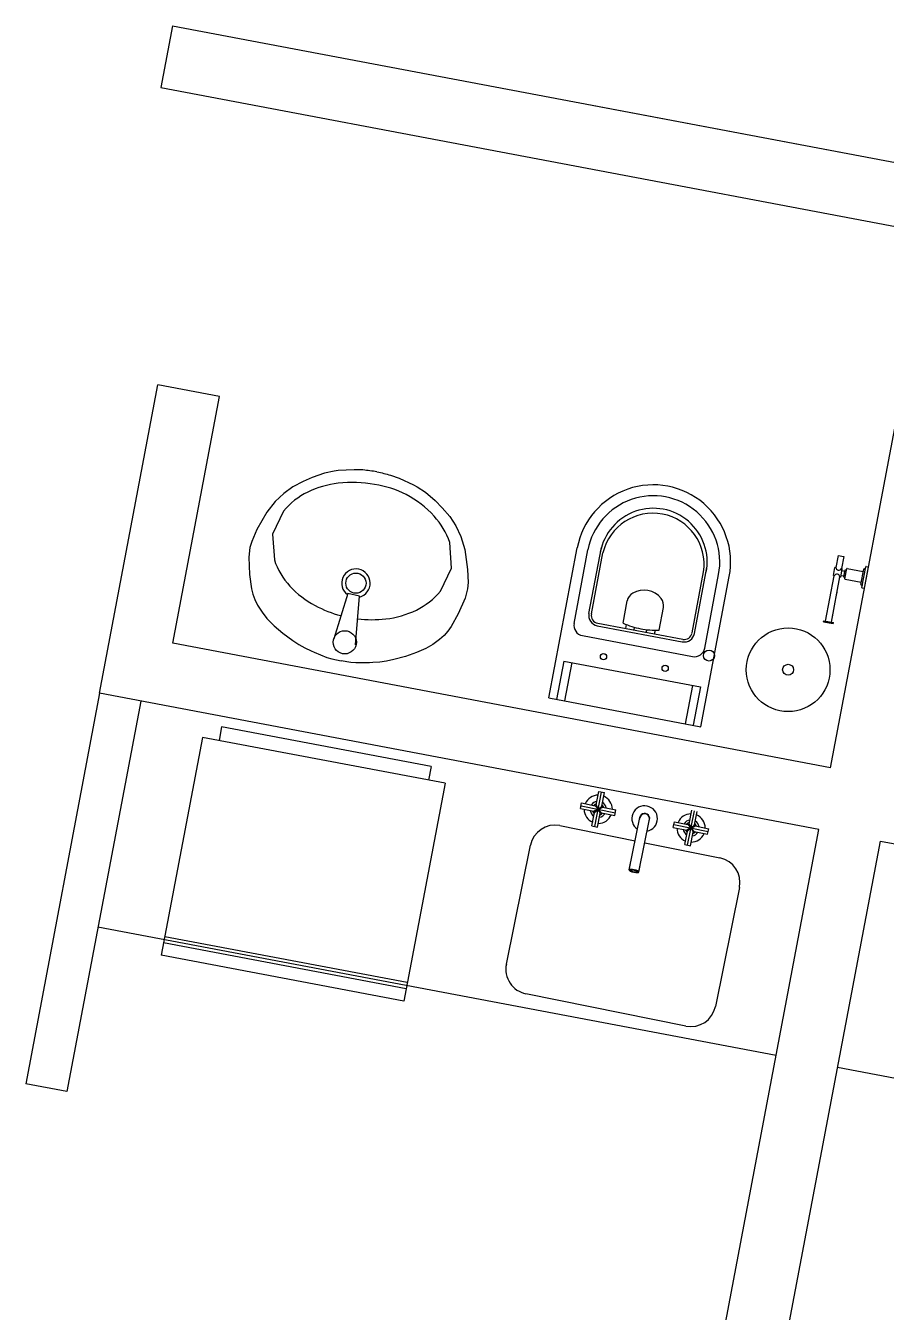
# Model space of a CAD drawing. Header units: inches. Extents: x -18604 to 2753, y -9056 to 3482.
# Drawn here: x 963.9 to 1169.7, y -4742.1 to -4434.6 of the extents above; entities that cross this region are included whole.
import ezdxf

# ---------------------------------------------------------------- set-up
doc = ezdxf.new("R2010")
doc.units = ezdxf.units.IN
doc.linetypes.add('CONTINU', pattern=[0])
for name, color, linetype in [('Linha Fina', 253, 'Continuous'), ('MOVEIS', 2, 'Continuous'), ('Parede', 6, 'Continuous'), ('Parede Baixo', 4, 'Continuous')]:
    doc.layers.add(name, color=color, linetype=linetype)

msp = doc.modelspace()

# ---------------------------------------------------------------- linework, layer by layer
at = {"layer": 'Linha Fina'}
for p, q in [((1158.15, -4561.19, -1754.51), (1157.6, -4564.08, -1754.51)), ((1159.53, -4561.45, -1754.51), (1158.98, -4564.34, -1754.51)), ((1159.53, -4561.45, -1754.51), (1158.98, -4564.34, -1754.51)), ((1155.18, -4576.89, -1754.51), (1157.23, -4566.05, -1754.51)), ((1157.04, -4565.96, -1754.51), (1157.4, -4564.09, -1754.51)), ((1157.08, -4566.02, -1754.51), (1157.23, -4566.05, -1754.51)), ((1157.46, -4564.05, -1754.51), (1157.6, -4564.08, -1754.51)), ((1158.81, -4566.3, -1754.51), (1159.17, -4564.43, -1754.51)), ((1158.93, -4565.94, -1754.51), (1159.57, -4566.06, -1754.51)), ((1158.98, -4564.34, -1754.51), (1159.13, -4564.37, -1754.51)), ((1159.14, -4564.81, -1754.51), (1159.78, -4564.93, -1754.51)), ((1159.52, -4566.33, -1754.51), (1159.83, -4564.66, -1754.51)), ((1159.79, -4566.79, -1754.51), (1160.25, -4564.33, -1754.51)), ((1159.89, -4564.62, -1754.51), (1160.14, -4564.66, -1754.51)), ((1160.31, -4564.29, -1754.51), (1164.19, -4565.02, -1754.51)), ((1163.6, -4568.17, -1754.51), (1164.3, -4564.43, -1754.51)), ((1163.87, -4568.88, -1754.51), (1164.82, -4563.87, -1754.51)), ((1164.36, -4564.39, -1754.51), (1164.66, -4564.45, -1754.51)), ((1164.45, -4569.04, -1754.51), (1165.42, -4563.93, -1754.51)), ((1164.88, -4563.83, -1754.51), (1165.42, -4563.93, -1754.51)), ((1156.56, -4577.15, -1754.51), (1158.61, -4566.31, -1754.51)), ((1158.61, -4566.31, -1754.51), (1158.75, -4566.33, -1754.51)), ((1159.55, -4566.38, -1754.51), (1159.8, -4566.43, -1754.51)), ((1159.83, -4566.84, -1754.51), (1163.71, -4567.58, -1754.51)), ((1163.64, -4568.23, -1754.51), (1163.93, -4568.28, -1754.51)), ((1163.91, -4568.94, -1754.51), (1164.45, -4569.04, -1754.51)), ((1157.71, -4571.06, -1754.51), (1157.92, -4569.93, -1754.51)), ((1154.71, -4577.03, -1754.51), (1154.75, -4576.81, -1754.51)), ((1154.71, -4577.03, -1754.51), (1156.99, -4577.46, -1754.51)), ((1154.75, -4576.81, -1754.51), (1157.04, -4577.24, -1754.51)), ((1156.99, -4577.46, -1754.51), (1157.04, -4577.24, -1754.51)), ((1102.61, -4584.86, -1754.51), (1101.77, -4584.7, -1754.51)), ((1117.35, -4587.65, -1754.51), (1116.51, -4587.49, -1754.51))]:
    msp.add_line(p, q, dxfattribs=at)
at = {"layer": 'Linha Fina', "linetype": 'CONTINU'}
for p in [(1158.15, -4561.19, -1754.51), (1159.43, -4561.43, -1754.51)]:
    msp.add_line(p, (1159.53, -4561.45, -1754.51), dxfattribs=at)
at = {"layer": 'Linha Fina', "color": 253, "lineweight": 0}
for p, q in [((1155.18, -4576.89, -1754.51), (1155.59, -4574.73, -1754.51)), ((1156.96, -4574.99, -1754.51), (1156.56, -4577.15, -1754.51)), ((1154.71, -4577.03, -1754.51), (1154.75, -4576.81, -1754.51)), ((1156.99, -4577.46, -1754.51), (1154.71, -4577.03, -1754.51)), ((1154.75, -4576.81, -1754.51), (1155.18, -4576.89, -1754.51)), ((1156.56, -4577.15, -1754.51), (1157.04, -4577.24, -1754.51)), ((1157.04, -4577.24, -1754.51), (1156.99, -4577.46, -1754.51))]:
    msp.add_line(p, q, dxfattribs=at)
at = {"layer": 'Linha Fina'}
for radius in [10, 1.31]:
    msp.add_circle((1146.22, -4588.51, -1754.51), radius, dxfattribs=at)
for centre, radius, start, end in [((1157.09, -4565.97, -1754.51), 0.05, 169.2862, 259.2862), ((1157.87, -4566.41, -1754.51), 0.74, 8.212, 150.3605), ((1157.45, -4564.1, -1754.51), 0.05, 79.2862, 169.2862), ((1158.34, -4563.98, -1754.51), 0.74, 188.212, 330.3605), ((1158.92, -4565.99, -1754.51), 0.05, 79.2862, 169.2862), ((1159.15, -4564.76, -1754.51), 0.05, 169.2862, 259.2862), ((1159.12, -4564.42, -1754.51), 0.05, 349.2862, 79.2862), ((1159.88, -4564.67, -1754.51), 0.05, 79.2862, 169.2862), ((1160.13, -4564.71, -1754.51), 0.05, 349.2862, 79.2862), ((1160.3, -4564.34, -1754.51), 0.05, 79.2862, 169.2862), ((1164.35, -4564.44, -1754.51), 0.05, 79.2862, 169.2862), ((1164.67, -4564.4, -1754.51), 0.05, 259.2862, 349.2862), ((1164.87, -4563.88, -1754.51), 0.05, 79.2862, 169.2862), ((1158.76, -4566.29, -1754.51), 0.05, 259.2862, 349.2862), ((1159.57, -4566.34, -1754.51), 0.05, 169.2862, 259.2862), ((1159.84, -4566.79, -1754.51), 0.05, 169.2862, 259.2862), ((1159.81, -4566.38, -1754.51), 0.05, 259.2862, 349.2862), ((1163.65, -4568.18, -1754.51), 0.05, 169.2862, 259.2862), ((1163.92, -4568.89, -1754.51), 0.05, 169.2862, 259.2862), ((1163.92, -4568.33, -1754.51), 0.05, 349.2862, 79.2862)]:
    msp.add_arc(centre, radius, start, end, dxfattribs=at)
at = {"layer": 'MOVEIS'}
for p, q in [((1089.02, -4595.23, -1754.51), (1095.8, -4559.37, -1754.51)), ((1095.03, -4577.43, -1754.51), (1098.36, -4559.85, -1754.51)), ((1098.59, -4575.05, -1754.51), (1101.57, -4559.3, -1754.51)), ((1099.18, -4575.16, -1754.51), (1101.95, -4560.53, -1754.51)), ((1123.25, -4579.72, -1754.51), (1126.02, -4565.08, -1754.51)), ((1123.84, -4579.83, -1754.51), (1126.82, -4564.08, -1754.51)), ((1126.28, -4583.34, -1754.51), (1129.6, -4565.76, -1754.51)), ((1125.37, -4602.11, -1754.51), (1132.16, -4566.25, -1754.51)), ((1040.93, -4570.29, -1754.51), (1037.57, -4581.13, -1754.51)), ((1043.73, -4570.95, -1754.51), (1040.93, -4570.29, -1754.51)), ((1042.78, -4582.52, -1754.51), (1043.73, -4570.95, -1754.51)), ((1106.74, -4577.4, -1754.51), (1107.76, -4572.02, -1754.51)), ((1115.39, -4579.03, -1754.51), (1116.41, -4573.65, -1754.51)), ((1100.58, -4577.97, -1754.51), (1120.92, -4581.82, -1754.51)), ((1100.69, -4577.38, -1754.51), (1121.03, -4581.23, -1754.51)), ((1107.42, -4578.66, -1754.51), (1107.6, -4577.73, -1754.51)), ((1109.39, -4579.03, -1754.51), (1109.51, -4578.36, -1754.51)), ((1097.02, -4580.35, -1754.51), (1123.36, -4585.34, -1754.51)), ((1112.33, -4579.59, -1754.51), (1112.46, -4578.92, -1754.51)), ((1114.3, -4579.96, -1754.51), (1114.47, -4579.03, -1754.51)), ((1092.6, -4586.44, -1754.51), (1090.87, -4595.58, -1754.51)), ((1092.6, -4586.44, -1754.51), (1125.26, -4592.62, -1754.51)), ((1094.48, -4586.8, -1754.51), (1092.75, -4595.94, -1754.51)), ((1123.37, -4592.27, -1754.51), (1121.64, -4601.4, -1754.51)), ((1125.26, -4592.62, -1754.51), (1123.53, -4601.76, -1754.51)), ((1089.02, -4595.23, -1754.51), (1125.37, -4602.11, -1754.51)), ((1010.76, -4602.16, -1691.07), (1010.15, -4605.4, -1691.07)), ((1060.87, -4611.64, -1691.07), (1010.76, -4602.16, -1691.07)), ((1006.22, -4604.66, -1691.07), (996.36, -4656.74, -1691.07)), ((1064.19, -4615.63, -1691.07), (1006.22, -4604.66, -1691.07)), ((1060.87, -4611.64, -1691.07), (1060.26, -4614.88, -1691.07)), ((1064.19, -4615.63, -1691.07), (1054.33, -4667.7, -1691.07)), ((1099.98, -4625.96, -1754.51), (1101.63, -4617.74, -1754.51)), ((1100.32, -4620.83, -1754.51), (1100.97, -4617.61, -1754.51)), ((1100.97, -4617.61, -1754.51), (1102.3, -4617.88, -1754.51)), ((1101.65, -4621.1, -1754.51), (1102.3, -4617.88, -1754.51)), ((1096.56, -4621.69, -1754.51), (1096.83, -4620.35, -1754.51)), ((1096.7, -4621.02, -1754.51), (1104.91, -4622.68, -1754.51)), ((1096.83, -4620.35, -1754.51), (1100.05, -4621, -1754.51)), ((1099.96, -4622.6, -1754.51), (1101.65, -4621.1, -1754.51)), ((1100.05, -4621, -1754.51), (1100.81, -4621.85, -1754.51)), ((1100.32, -4620.83, -1754.51), (1100.81, -4621.85, -1754.51)), ((1101.34, -4621.59, -1754.51), (1101.4, -4621.57, -1754.51)), ((1101.4, -4621.57, -1754.51), (1101.46, -4621.54, -1754.51)), ((1101.46, -4621.54, -1754.51), (1101.52, -4621.51, -1754.51)), ((1101.52, -4621.51, -1754.51), (1101.53, -4621.5, -1754.51)), ((1101.52, -4621.51, -1754.51), (1101.52, -4621.51, -1754.51)), ((1101.52, -4621.51, -1754.51), (1101.52, -4621.51, -1754.51)), ((1101.53, -4621.5, -1754.51), (1101.58, -4621.48, -1754.51)), ((1101.58, -4621.48, -1754.51), (1101.63, -4621.46, -1754.51)), ((1101.63, -4621.46, -1754.51), (1101.67, -4621.44, -1754.51)), ((1101.67, -4621.44, -1754.51), (1101.68, -4621.43, -1754.51)), ((1101.68, -4621.43, -1754.51), (1101.68, -4621.43, -1754.51)), ((1101.68, -4621.43, -1754.51), (1101.69, -4621.43, -1754.51)), ((1101.69, -4621.43, -1754.51), (1101.73, -4621.41, -1754.51)), ((1101.73, -4621.41, -1754.51), (1101.76, -4621.4, -1754.51)), ((1101.76, -4621.4, -1754.51), (1101.78, -4621.38, -1754.51)), ((1101.78, -4621.38, -1754.51), (1101.81, -4621.37, -1754.51)), ((1101.81, -4621.37, -1754.51), (1101.82, -4621.36, -1754.51)), ((1101.82, -4621.36, -1754.51), (1101.83, -4621.36, -1754.51)), ((1101.83, -4621.36, -1754.51), (1105.05, -4622.01, -1754.51)), ((1096.56, -4621.69, -1754.51), (1099.78, -4622.34, -1754.51)), ((1099.31, -4625.82, -1754.51), (1099.96, -4622.6, -1754.51)), ((1099.79, -4622.33, -1754.51), (1099.78, -4622.34, -1754.51)), ((1099.8, -4622.33, -1754.51), (1099.79, -4622.33, -1754.51)), ((1099.83, -4622.31, -1754.51), (1099.8, -4622.33, -1754.51)), ((1099.85, -4622.3, -1754.51), (1099.83, -4622.31, -1754.51)), ((1099.89, -4622.29, -1754.51), (1099.85, -4622.3, -1754.51)), ((1099.92, -4622.27, -1754.51), (1099.89, -4622.29, -1754.51)), ((1099.93, -4622.27, -1754.51), (1099.92, -4622.27, -1754.51)), ((1099.94, -4622.26, -1754.51), (1099.93, -4622.26, -1754.51)), ((1099.93, -4622.26, -1754.51), (1099.93, -4622.27, -1754.51)), ((1099.98, -4622.24, -1754.51), (1099.94, -4622.26, -1754.51)), ((1100.03, -4622.22, -1754.51), (1099.98, -4622.24, -1754.51)), ((1100.08, -4622.19, -1754.51), (1100.03, -4622.22, -1754.51)), ((1100.09, -4622.19, -1754.51), (1100.08, -4622.19, -1754.51)), ((1100.15, -4622.16, -1754.51), (1100.09, -4622.19, -1754.51)), ((1100.09, -4622.19, -1754.51), (1100.09, -4622.19, -1754.51)), ((1100.09, -4622.19, -1754.51), (1100.09, -4622.19, -1754.51)), ((1100.21, -4622.13, -1754.51), (1100.15, -4622.16, -1754.51)), ((1100.27, -4622.1, -1754.51), (1100.21, -4622.13, -1754.51)), ((1100.28, -4622.1, -1754.51), (1100.27, -4622.1, -1754.51)), ((1100.29, -4622.1, -1754.51), (1100.28, -4622.1, -1754.51)), ((1100.35, -4622.07, -1754.51), (1100.29, -4622.09, -1754.51)), ((1100.29, -4622.09, -1754.51), (1100.29, -4622.1, -1754.51)), ((1100.4, -4622.04, -1754.51), (1100.35, -4622.07, -1754.51)), ((1100.46, -4622.01, -1754.51), (1100.4, -4622.04, -1754.51)), ((1100.49, -4622, -1754.51), (1100.46, -4622.01, -1754.51)), ((1100.51, -4621.99, -1754.51), (1100.49, -4622, -1754.51)), ((1100.54, -4621.98, -1754.51), (1100.51, -4621.99, -1754.51)), ((1100.63, -4621.93, -1754.51), (1100.54, -4621.98, -1754.51)), ((1100.72, -4621.89, -1754.51), (1100.63, -4621.93, -1754.51)), ((1100.64, -4626.09, -1754.51), (1101.29, -4622.87, -1754.51)), ((1100.81, -4621.85, -1754.51), (1100.72, -4621.89, -1754.51)), ((1100.81, -4621.85, -1754.51), (1100.89, -4621.81, -1754.51)), ((1100.87, -4621.92, -1754.51), (1100.81, -4621.85, -1754.51)), ((1100.81, -4621.85, -1754.51), (1100.85, -4621.94, -1754.51)), ((1100.85, -4621.94, -1754.51), (1100.89, -4622.03, -1754.51)), ((1100.94, -4622, -1754.51), (1100.87, -4621.92, -1754.51)), ((1100.89, -4621.81, -1754.51), (1100.98, -4621.76, -1754.51)), ((1100.89, -4622.03, -1754.51), (1100.93, -4622.11, -1754.51)), ((1100.93, -4622.11, -1754.51), (1100.94, -4622.14, -1754.51)), ((1101, -4622.07, -1754.51), (1100.94, -4622, -1754.51)), ((1100.94, -4622.14, -1754.51), (1100.96, -4622.17, -1754.51)), ((1100.96, -4622.17, -1754.51), (1100.97, -4622.2, -1754.51)), ((1100.97, -4622.2, -1754.51), (1101, -4622.25, -1754.51)), ((1100.98, -4621.76, -1754.51), (1101.07, -4621.72, -1754.51)), ((1101.02, -4622.09, -1754.51), (1101, -4622.07, -1754.51)), ((1101, -4622.25, -1754.51), (1101.02, -4622.31, -1754.51)), ((1101.04, -4622.11, -1754.51), (1101.02, -4622.09, -1754.51)), ((1101.02, -4622.31, -1754.51), (1101.05, -4622.36, -1754.51)), ((1101.06, -4622.14, -1754.51), (1101.04, -4622.11, -1754.51)), ((1101.05, -4622.36, -1754.51), (1101.05, -4622.37, -1754.51)), ((1101.05, -4622.37, -1754.51), (1101.06, -4622.38, -1754.51)), ((1101.1, -4622.18, -1754.51), (1101.06, -4622.14, -1754.51)), ((1101.06, -4622.38, -1754.51), (1101.06, -4622.38, -1754.51)), ((1101.06, -4622.38, -1754.51), (1101.09, -4622.45, -1754.51)), ((1101.07, -4621.72, -1754.51), (1101.1, -4621.71, -1754.51)), ((1101.09, -4622.45, -1754.51), (1101.12, -4622.51, -1754.51)), ((1101.1, -4621.71, -1754.51), (1101.13, -4621.7, -1754.51)), ((1101.14, -4622.23, -1754.51), (1101.1, -4622.18, -1754.51)), ((1101.12, -4622.51, -1754.51), (1101.14, -4622.56, -1754.51)), ((1101.13, -4621.7, -1754.51), (1101.15, -4621.68, -1754.51)), ((1101.18, -4622.27, -1754.51), (1101.14, -4622.23, -1754.51)), ((1101.14, -4622.56, -1754.51), (1101.15, -4622.57, -1754.51)), ((1101.15, -4621.68, -1754.51), (1101.21, -4621.66, -1754.51)), ((1101.15, -4622.57, -1754.51), (1101.15, -4622.57, -1754.51)), ((1101.15, -4622.57, -1754.51), (1101.15, -4622.57, -1754.51)), ((1101.15, -4622.57, -1754.51), (1101.17, -4622.62, -1754.51)), ((1101.17, -4622.62, -1754.51), (1101.2, -4622.67, -1754.51)), ((1101.19, -4622.28, -1754.51), (1101.18, -4622.27, -1754.51)), ((1101.2, -4622.29, -1754.51), (1101.19, -4622.28, -1754.51)), ((1101.19, -4622.28, -1754.51), (1101.19, -4622.28, -1754.51)), ((1101.25, -4622.34, -1754.51), (1101.2, -4622.29, -1754.51)), ((1101.2, -4622.67, -1754.51), (1101.22, -4622.72, -1754.51)), ((1101.21, -4621.66, -1754.51), (1101.26, -4621.63, -1754.51)), ((1101.22, -4622.72, -1754.51), (1101.22, -4622.72, -1754.51)), ((1101.22, -4622.72, -1754.51), (1101.22, -4622.73, -1754.51)), ((1101.22, -4622.73, -1754.51), (1101.23, -4622.73, -1754.51)), ((1101.23, -4622.73, -1754.51), (1101.24, -4622.77, -1754.51)), ((1101.24, -4622.77, -1754.51), (1101.26, -4622.8, -1754.51)), ((1101.29, -4622.39, -1754.51), (1101.25, -4622.34, -1754.51)), ((1101.26, -4621.63, -1754.51), (1101.32, -4621.61, -1754.51)), ((1101.26, -4622.8, -1754.51), (1101.27, -4622.83, -1754.51)), ((1101.27, -4622.83, -1754.51), (1101.28, -4622.85, -1754.51)), ((1101.28, -4622.85, -1754.51), (1101.29, -4622.87, -1754.51)), ((1101.33, -4622.44, -1754.51), (1101.29, -4622.39, -1754.51)), ((1101.29, -4622.87, -1754.51), (1101.29, -4622.87, -1754.51)), ((1101.32, -4621.61, -1754.51), (1101.32, -4621.6, -1754.51)), ((1101.32, -4621.6, -1754.51), (1101.33, -4621.6, -1754.51)), ((1101.33, -4621.6, -1754.51), (1101.34, -4621.59, -1754.51)), ((1101.34, -4622.44, -1754.51), (1101.33, -4622.44, -1754.51)), ((1101.33, -4622.44, -1754.51), (1101.33, -4622.44, -1754.51)), ((1101.34, -4622.45, -1754.51), (1101.34, -4622.44, -1754.51)), ((1101.37, -4622.49, -1754.51), (1101.34, -4622.45, -1754.51)), ((1101.41, -4622.53, -1754.51), (1101.37, -4622.49, -1754.51)), ((1101.44, -4622.57, -1754.51), (1101.41, -4622.53, -1754.51)), ((1101.45, -4622.57, -1754.51), (1101.44, -4622.57, -1754.51)), ((1101.45, -4622.58, -1754.51), (1101.45, -4622.57, -1754.51)), ((1101.46, -4622.58, -1754.51), (1101.45, -4622.58, -1754.51)), ((1101.48, -4622.61, -1754.51), (1101.46, -4622.58, -1754.51)), ((1101.51, -4622.64, -1754.51), (1101.48, -4622.61, -1754.51)), ((1101.53, -4622.66, -1754.51), (1101.51, -4622.64, -1754.51)), ((1101.54, -4622.68, -1754.51), (1101.53, -4622.66, -1754.51)), ((1101.55, -4622.69, -1754.51), (1101.54, -4622.68, -1754.51)), ((1101.56, -4622.69, -1754.51), (1101.55, -4622.69, -1754.51)), ((1101.56, -4622.69, -1754.51), (1104.78, -4623.34, -1754.51)), ((1104.78, -4623.34, -1754.51), (1105.05, -4622.01, -1754.51)), ((1108.24, -4636.36, -1754.51), (1110.78, -4623.79, -1754.51)), ((1110.53, -4636.83, -1754.51), (1113.07, -4624.25, -1754.51)), ((1122.18, -4630.44, -1754.51), (1123.84, -4622.23, -1754.51)), ((1122.52, -4625.31, -1754.51), (1123.17, -4622.09, -1754.51)), ((1123.85, -4625.58, -1754.51), (1124.5, -4622.36, -1754.51)), ((1091.66, -4625.76, -1817.95), (1109.63, -4629.39, -1817.95)), ((1099.31, -4625.82, -1754.51), (1100.64, -4626.09, -1754.51)), ((1118.77, -4626.17, -1754.51), (1119.04, -4624.84, -1754.51)), ((1118.77, -4626.17, -1754.51), (1121.99, -4626.82, -1754.51)), ((1118.9, -4625.5, -1754.51), (1127.12, -4627.16, -1754.51)), ((1119.04, -4624.84, -1754.51), (1122.25, -4625.49, -1754.51)), ((1121.51, -4630.31, -1754.51), (1122.16, -4627.09, -1754.51)), ((1122.01, -4626.81, -1754.51), (1121.99, -4626.82, -1754.51)), ((1121.99, -4626.82, -1754.51), (1121.99, -4626.82, -1754.51)), ((1122.03, -4626.8, -1754.51), (1122.01, -4626.81, -1754.51)), ((1122.06, -4626.79, -1754.51), (1122.03, -4626.8, -1754.51)), ((1122.09, -4626.77, -1754.51), (1122.06, -4626.79, -1754.51)), ((1122.12, -4626.75, -1754.51), (1122.09, -4626.77, -1754.51)), ((1122.13, -4626.75, -1754.51), (1122.12, -4626.75, -1754.51)), ((1122.14, -4626.75, -1754.51), (1122.13, -4626.75, -1754.51)), ((1122.19, -4626.72, -1754.51), (1122.14, -4626.75, -1754.51)), ((1122.14, -4626.75, -1754.51), (1122.14, -4626.75, -1754.51)), ((1122.16, -4627.09, -1754.51), (1123.85, -4625.58, -1754.51)), ((1122.24, -4626.7, -1754.51), (1122.19, -4626.72, -1754.51)), ((1122.29, -4626.68, -1754.51), (1122.24, -4626.7, -1754.51)), ((1122.25, -4625.49, -1754.51), (1123.01, -4626.33, -1754.51)), ((1122.3, -4626.67, -1754.51), (1122.29, -4626.67, -1754.51)), ((1122.29, -4626.67, -1754.51), (1122.29, -4626.68, -1754.51)), ((1122.29, -4626.68, -1754.51), (1122.29, -4626.68, -1754.51)), ((1122.35, -4626.64, -1754.51), (1122.3, -4626.67, -1754.51)), ((1122.41, -4626.62, -1754.51), (1122.35, -4626.64, -1754.51)), ((1122.47, -4626.59, -1754.51), (1122.41, -4626.62, -1754.51)), ((1122.48, -4626.58, -1754.51), (1122.47, -4626.59, -1754.51)), ((1122.49, -4626.58, -1754.51), (1122.48, -4626.58, -1754.51)), ((1122.5, -4626.58, -1754.51), (1122.49, -4626.58, -1754.51)), ((1122.55, -4626.55, -1754.51), (1122.5, -4626.58, -1754.51)), ((1122.52, -4625.31, -1754.51), (1123.5, -4627.36, -1754.51)), ((1122.61, -4626.52, -1754.51), (1122.55, -4626.55, -1754.51)), ((1122.66, -4626.5, -1754.51), (1122.61, -4626.52, -1754.51)), ((1122.69, -4626.49, -1754.51), (1122.66, -4626.5, -1754.51)), ((1122.72, -4626.47, -1754.51), (1122.69, -4626.49, -1754.51)), ((1122.74, -4626.46, -1754.51), (1122.72, -4626.47, -1754.51)), ((1122.83, -4626.42, -1754.51), (1122.74, -4626.46, -1754.51)), ((1122.92, -4626.37, -1754.51), (1122.83, -4626.42, -1754.51)), ((1122.85, -4630.57, -1754.51), (1123.5, -4627.36, -1754.51)), ((1123.01, -4626.33, -1754.51), (1122.92, -4626.37, -1754.51)), ((1123.01, -4626.33, -1754.51), (1124.03, -4625.85, -1754.51)), ((1123.07, -4626.41, -1754.51), (1123.01, -4626.33, -1754.51)), ((1123.14, -4626.48, -1754.51), (1123.07, -4626.41, -1754.51)), ((1123.2, -4626.55, -1754.51), (1123.14, -4626.48, -1754.51)), ((1123.22, -4626.57, -1754.51), (1123.2, -4626.55, -1754.51)), ((1123.24, -4626.6, -1754.51), (1123.22, -4626.57, -1754.51)), ((1123.26, -4626.62, -1754.51), (1123.24, -4626.6, -1754.51)), ((1123.31, -4626.67, -1754.51), (1123.26, -4626.62, -1754.51)), ((1123.35, -4626.71, -1754.51), (1123.31, -4626.67, -1754.51)), ((1123.39, -4626.76, -1754.51), (1123.35, -4626.71, -1754.51)), ((1123.4, -4626.77, -1754.51), (1123.39, -4626.76, -1754.51)), ((1123.39, -4626.76, -1754.51), (1123.39, -4626.76, -1754.51)), ((1123.4, -4626.78, -1754.51), (1123.4, -4626.77, -1754.51)), ((1123.45, -4626.83, -1754.51), (1123.4, -4626.78, -1754.51)), ((1123.49, -4626.87, -1754.51), (1123.45, -4626.83, -1754.51)), ((1123.53, -4626.92, -1754.51), (1123.49, -4626.87, -1754.51)), ((1123.54, -4626.93, -1754.51), (1123.53, -4626.92, -1754.51)), ((1123.58, -4626.97, -1754.51), (1123.54, -4626.93, -1754.51)), ((1123.54, -4626.93, -1754.51), (1123.54, -4626.93, -1754.51)), ((1123.54, -4626.93, -1754.51), (1123.54, -4626.93, -1754.51)), ((1123.61, -4627.01, -1754.51), (1123.58, -4626.97, -1754.51)), ((1123.65, -4627.05, -1754.51), (1123.61, -4627.01, -1754.51)), ((1123.66, -4627.06, -1754.51), (1123.65, -4627.05, -1754.51)), ((1123.65, -4627.05, -1754.51), (1123.65, -4627.05, -1754.51)), ((1123.69, -4627.09, -1754.51), (1123.66, -4627.06, -1754.51)), ((1123.66, -4627.06, -1754.51), (1123.66, -4627.06, -1754.51)), ((1123.71, -4627.12, -1754.51), (1123.69, -4627.09, -1754.51)), ((1123.73, -4627.14, -1754.51), (1123.71, -4627.12, -1754.51)), ((1123.75, -4627.16, -1754.51), (1123.73, -4627.14, -1754.51)), ((1123.76, -4627.17, -1754.51), (1123.75, -4627.16, -1754.51)), ((1123.76, -4627.18, -1754.51), (1123.76, -4627.17, -1754.51)), ((1123.76, -4627.18, -1754.51), (1126.98, -4627.83, -1754.51)), ((1124.03, -4625.85, -1754.51), (1127.25, -4626.5, -1754.51)), ((1126.98, -4627.83, -1754.51), (1127.25, -4626.5, -1754.51)), ((1078.85, -4658.88, -1817.95), (1084.59, -4630.46, -1817.95)), ((1111.92, -4629.86, -1817.95), (1129.89, -4633.48, -1817.95)), ((1121.51, -4630.31, -1754.51), (1122.85, -4630.57, -1754.51)), ((1108.23, -4636.38, -1754.51), (1108.54, -4634.85, -1754.51)), ((1108.37, -4636.28, -1754.51), (1108.24, -4636.36, -1754.51)), ((1108.24, -4636.36, -1754.51), (1108.27, -4636.49, -1754.51)), ((1108.27, -4636.49, -1754.51), (1108.48, -4636.64, -1754.51)), ((1108.64, -4636.24, -1754.51), (1108.37, -4636.28, -1754.51)), ((1108.46, -4636.47, -1754.51), (1108.5, -4636.37, -1754.51)), ((1108.59, -4636.6, -1754.51), (1108.46, -4636.47, -1754.51)), ((1108.48, -4636.64, -1754.51), (1108.84, -4636.79, -1754.51)), ((1108.5, -4636.37, -1754.51), (1108.71, -4636.32, -1754.51)), ((1108.9, -4636.74, -1754.51), (1108.59, -4636.6, -1754.51)), ((1109.02, -4636.25, -1754.51), (1108.64, -4636.24, -1754.51)), ((1108.71, -4636.32, -1754.51), (1109.04, -4636.32, -1754.51)), ((1108.84, -4636.79, -1754.51), (1109.32, -4636.91, -1754.51)), ((1109.33, -4636.85, -1754.51), (1108.9, -4636.74, -1754.51)), ((1109.44, -4636.32, -1754.51), (1109.02, -4636.25, -1754.51)), ((1109.04, -4636.32, -1754.51), (1109.43, -4636.38, -1754.51)), ((1109.32, -4636.91, -1754.51), (1109.8, -4636.98, -1754.51)), ((1109.77, -4636.91, -1754.51), (1109.33, -4636.85, -1754.51)), ((1109.43, -4636.38, -1754.51), (1109.8, -4636.47, -1754.51)), ((1109.85, -4636.42, -1754.51), (1109.44, -4636.32, -1754.51)), ((1110.11, -4636.9, -1754.51), (1109.77, -4636.91, -1754.51)), ((1109.8, -4636.47, -1754.51), (1110.11, -4636.6, -1754.51)), ((1110.2, -4636.55, -1754.51), (1109.85, -4636.42, -1754.51)), ((1110.11, -4636.6, -1754.51), (1110.28, -4636.73, -1754.51)), ((1110.28, -4636.84, -1754.51), (1110.11, -4636.9, -1754.51)), ((1110.44, -4636.69, -1754.51), (1110.2, -4636.55, -1754.51)), ((1110.2, -4636.98, -1754.51), (1110.45, -4636.93, -1754.51)), ((1110.28, -4636.73, -1754.51), (1110.28, -4636.84, -1754.51)), ((1110.53, -4636.83, -1754.51), (1110.44, -4636.69, -1754.51)), ((1110.45, -4636.93, -1754.51), (1110.53, -4636.83, -1754.51)), ((1110.52, -4636.85, -1754.51), (1110.83, -4635.31, -1754.51)), ((1109.8, -4636.98, -1754.51), (1110.2, -4636.98, -1754.51)), ((1134.58, -4640.55, -1817.95), (1128.84, -4668.98, -1817.95)), ((1143.33, -4680.69, -1754.51), (981.2, -4650.02, -1754.51)), ((1055.17, -4663.28, -1691.07), (997.2, -4652.31, -1691.07)), ((1054.89, -4664.76, -1691.07), (996.92, -4653.79, -1691.07)), ((1054.33, -4667.7, -1691.07), (996.36, -4656.74, -1691.07)), ((1121.77, -4673.67, -1817.95), (1083.54, -4665.95, -1817.95)), ((1158.06, -4683.48, -1754.51), (1320.19, -4714.15, -1754.51))]:
    msp.add_line(p, q, dxfattribs=at)
for points in [[(1047.91, -4541.21, 0.021013), (1044.57, -4540.76), (1042.43, -4540.71), (1038.67, -4540.92), (1037.67, -4541.03), (1035.36, -4541.54), (1032.44, -4542.52), (1030.26, -4543.48), (1027.82, -4544.82), (1025.63, -4546.36), (1023.57, -4548.27), (1021.56, -4550.84), (1019.22, -4555.02), (1017.98, -4557.85), (1017.55, -4559.29), (1017.29, -4561.61), (1017.45, -4565.71), (1017.89, -4569.15), (1018.21, -4570.47), (1018.69, -4571.72), (1019.37, -4573.06), (1020.44, -4574.73), (1021.62, -4576.22), (1023.33, -4577.98), (1025.45, -4579.79), (1027.79, -4581.53), (1029.23, -4582.46), (1030.68, -4583.27), (1032.17, -4584.02), (1032.92, -4584.34), (1035.97, -4585.55), (1037.11, -4585.91), (1039.36, -4586.41)], [(1047.91, -4541.21, -0.021013), (1051.19, -4542.02), (1053.19, -4542.75), (1056.63, -4544.32), (1057.52, -4544.79), (1059.48, -4546.1), (1061.83, -4548.08), (1063.51, -4549.77), (1065.3, -4551.91), (1066.78, -4554.14), (1067.99, -4556.68), (1068.92, -4559.8), (1069.58, -4564.55), (1069.69, -4567.64), (1069.57, -4569.13), (1068.97, -4571.39), (1067.32, -4575.14), (1065.66, -4578.19), (1064.88, -4579.3), (1063.97, -4580.29), (1062.85, -4581.28), (1061.24, -4582.45), (1059.6, -4583.4), (1057.36, -4584.42), (1054.74, -4585.33), (1051.92, -4586.09), (1050.23, -4586.43), (1048.59, -4586.66), (1046.93, -4586.81), (1046.11, -4586.84), (1042.83, -4586.85), (1041.64, -4586.77), (1039.36, -4586.41)]]:
    msp.add_lwpolyline(points, format="xyb", dxfattribs=at)
at = {"layer": 'MOVEIS', "elevation": -1754.51}
for points in [[(1065.72, -4564.19), (1065.31, -4558.09, 0.106201), (1061.58, -4551.78, 0.085317), (1054.91, -4546.65, 0.090539), (1047.35, -4544.27, 0.074778), (1038.67, -4543.94, 0.085317), (1031.35, -4546.06, 0.106201), (1025.58, -4550.57), (1022.97, -4556.1), (1023.38, -4562.21, 0.106201), (1027.1, -4568.52, 0.085317), (1033.14, -4573.17, 0.056769), (1039.3, -4575.57, 0.074778)], [(1043.29, -4576.33, 0.057807), (1050.01, -4576.36, 0.085317), (1057.33, -4574.24, 0.106201), (1063.11, -4569.72), (1065.72, -4564.19)]]:
    msp.add_lwpolyline(points, format="xyb", dxfattribs=at)
at = {"layer": 'MOVEIS'}
for centre, radius in [((1042.89, -4567.82, -1754.51), 2.41), ((1040.22, -4581.95, -1754.51), 2.77), ((1102.08, -4585.39, -1754.51), 0.75), ((1127.3, -4585.11, -1754.51), 1.31), ((1116.82, -4588.18, -1754.51), 0.75)]:
    msp.add_circle(centre, radius, dxfattribs=at)
for centre, radius, start, end in [((1113.98, -4562.81, -1754.51), 18.5, 349.2862, 169.2862), ((1113.98, -4562.81, -1754.51), 15.9, 349.2862, 169.2862), ((1113.98, -4562.81, -1754.51), 12.9, 349.2862, 169.2862), ((1113.88, -4563.35, -1754.51), 12.26, 351.8868, 166.6857), ((1042.89, -4567.82, -1754.51), 3.41, 283.9987, 233.2782), ((1110.41, -4572.52, -1754.51), 2.7, 120.1185, 169.2862), ((1111.72, -4574.77, -1754.51), 5.3, 38.454, 120.1185), ((1113.75, -4573.15, -1754.51), 2.7, 349.2862, 38.454), ((1101.04, -4575.52, -1754.51), 2.5, 169.2862, 259.2862), ((1101.04, -4575.52, -1754.51), 1.9, 169.2862, 259.2862), ((1097.49, -4577.9, -1754.51), 2.5, 169.2862, 259.2862), ((1116.11, -4554.84, -1754.51), 24.42, 247.4532, 257.8598), ((1114.91, -4554.62, -1754.51), 24.42, 260.7127, 271.1193), ((1121.38, -4579.37, -1754.51), 2.5, 259.2862, 349.2862), ((1121.38, -4579.37, -1754.51), 1.9, 259.2862, 349.2862), ((1123.82, -4582.88, -1754.51), 2.5, 259.2862, 349.2862), ((1100.81, -4621.85, -1754.51), 3.38, 90.1967, 156.9674), ((1100.81, -4621.85, -1754.51), 1.93, 99.1837, 147.9798), ((1100.81, -4621.85, -1754.51), 1.39, 107.7743, 139.386), ((1100.81, -4621.85, -1754.51), 1.36, 108.5786, 138.5822), ((1100.1, -4620.78, -1754.51), 0.226, 258.5581, 348.6074), ((1101.87, -4621.14, -1754.51), 0.226, 168.5574, 258.6084), ((1100.81, -4621.85, -1754.51), 1.36, 18.5843, 48.5785), ((1100.81, -4621.85, -1754.51), 1.39, 17.7801, 49.3819), ((1100.81, -4621.85, -1754.51), 1.93, 9.1874, 57.9765), ((1100.81, -4621.85, -1754.51), 3.38, 0.1987, 66.9658), ((1111.91, -4624.09, -1754.51), 3.06, 281.0157, 236.1504), ((1100.81, -4621.85, -1754.51), 3.38, 180.198, 246.9693), ((1100.81, -4621.85, -1754.51), 1.93, 189.1852, 237.9824), ((1100.81, -4621.85, -1754.51), 1.39, 197.7786, 229.3916), ((1100.81, -4621.85, -1754.51), 1.36, 198.582, 228.5877), ((1099.74, -4622.56, -1754.51), 0.226, 348.5592, 78.6085), ((1100.81, -4621.85, -1754.51), 3.38, 270.2003, 336.968), ((1100.81, -4621.85, -1754.51), 1.93, 279.1896, 327.9797), ((1100.81, -4621.85, -1754.51), 1.39, 287.7842, 319.3874), ((1100.81, -4621.85, -1754.51), 1.36, 288.588, 318.5844), ((1101.51, -4622.92, -1754.51), 0.226, 78.5578, 168.6092), ((1111.91, -4624.09, -1754.51), 1.22, 331.1354, 186.0307), ((1111.91, -4624.09, -1754.51), 1.17, 352.3134, 164.8527), ((1123.01, -4626.33, -1754.51), 3.38, 90.1967, 156.9674), ((1123.01, -4626.33, -1754.51), 1.93, 99.183, 147.9786), ((1123.01, -4626.33, -1754.51), 3.38, 0.1986, 66.9657), ((1090.47, -4631.65, -1817.95), 6, 78.583, 168.583), ((1123.01, -4626.33, -1754.51), 3.38, 180.1981, 246.9694), ((1123.01, -4626.33, -1754.51), 1.93, 189.1864, 237.9831), ((1123.01, -4626.33, -1754.51), 1.39, 197.7787, 229.3916), ((1123.01, -4626.33, -1754.51), 1.36, 198.582, 228.5877), ((1123.01, -4626.33, -1754.51), 1.39, 107.7743, 139.386), ((1123.01, -4626.33, -1754.51), 1.36, 108.5785, 138.5821), ((1121.94, -4627.04, -1754.51), 0.226, 348.5581, 78.6087), ((1122.3, -4625.27, -1754.51), 0.226, 258.5581, 348.6076), ((1123.01, -4626.33, -1754.51), 3.38, 270.2004, 336.968), ((1123.01, -4626.33, -1754.51), 1.93, 279.1903, 327.9809), ((1123.01, -4626.33, -1754.51), 1.39, 287.7844, 319.3874), ((1123.01, -4626.33, -1754.51), 1.36, 288.5878, 318.5843), ((1123.72, -4627.4, -1754.51), 0.226, 78.5574, 168.6081), ((1124.08, -4625.62, -1754.51), 0.226, 168.5576, 258.6091), ((1123.01, -4626.33, -1754.51), 1.36, 18.5843, 48.5784), ((1123.01, -4626.33, -1754.51), 1.39, 17.7801, 49.3819), ((1123.01, -4626.33, -1754.51), 1.93, 9.1862, 57.9758), ((1128.7, -4639.37, -1817.95), 6, 348.583, 78.583), ((1084.73, -4660.07, -1817.95), 6, 168.583, 258.583), ((1122.96, -4667.79, -1817.95), 6, 258.583, 348.583)]:
    msp.add_arc(centre, radius, start, end, dxfattribs=at)
at = {"layer": 'Parede'}
for p, q in [((999.06, -4434.58, -1754.51), (996.27, -4449.32, -1754.51)), ((999.06, -4434.58, -1754.51), (1382.26, -4507.08, -1754.51)), ((996.27, -4449.32, -1754.51), (1180.51, -4484.18, -1754.51)), ((1099.78, -4453.64, -1754.51), (1321.08, -4495.51, -1754.51)), ((1156.34, -4611.91, -1754.51), (1180.51, -4484.18, -1754.51)), ((981.6, -4594.12, -1754.51), (995.54, -4520.42, -1754.51)), ((1010.28, -4523.21, -1754.51), (995.54, -4520.42, -1754.51)), ((999.13, -4582.17, -1754.51), (1010.28, -4523.21, -1754.51)), ((1156.34, -4611.91, -1754.51), (999.13, -4582.17, -1754.51)), ((1153.55, -4626.65, -1754.51), (981.6, -4594.12, -1754.51)), ((1168.29, -4629.44, -1754.51), (1340.24, -4661.97, -1754.51))]:
    msp.add_line(p, q, dxfattribs=at)
at = {"layer": 'Parede Baixo'}
for p, q in [((981.6, -4594.12, -1754.51), (963.94, -4687.46, -1754.51)), ((991.43, -4595.98, -1754.51), (973.77, -4689.32, -1754.51)), ((1053.16, -5157.24, -1754.51), (1153.55, -4626.65, -1754.51)), ((1067.9, -5160.02, -1754.51), (1168.29, -4629.44, -1754.51)), ((973.77, -4689.32, -1754.51), (963.94, -4687.46, -1754.51))]:
    msp.add_line(p, q, dxfattribs=at)

doc.saveas('drawing.dxf')
